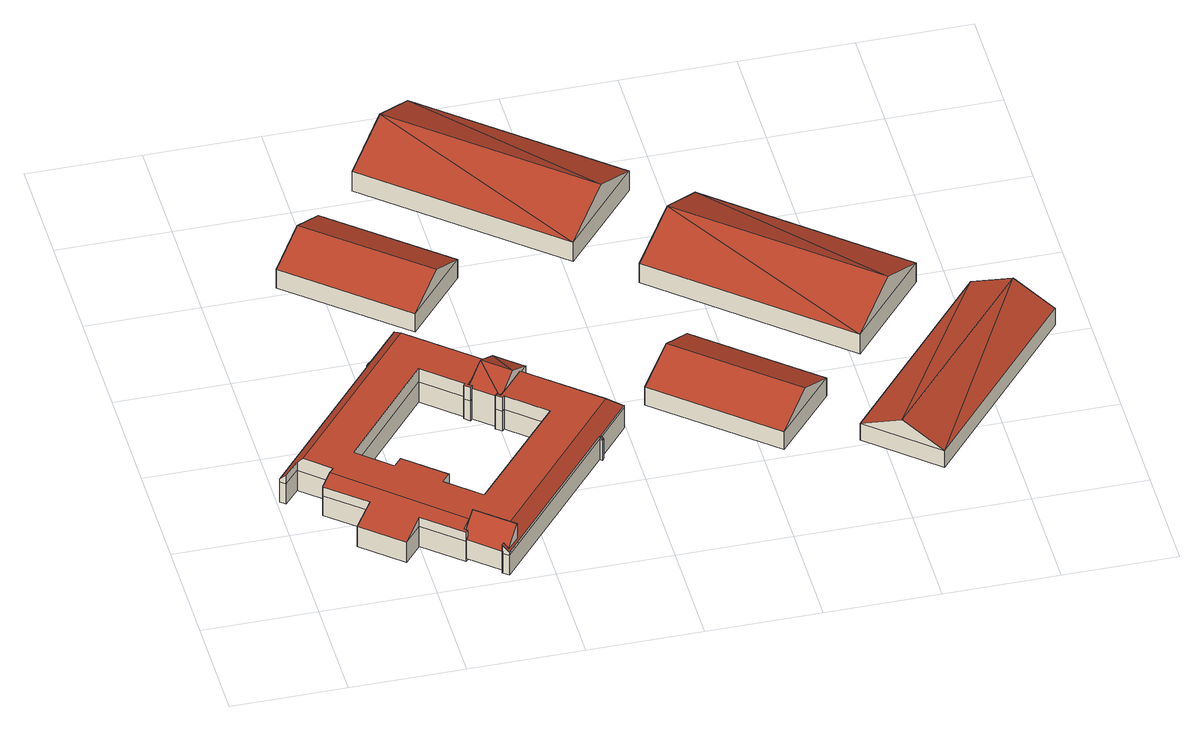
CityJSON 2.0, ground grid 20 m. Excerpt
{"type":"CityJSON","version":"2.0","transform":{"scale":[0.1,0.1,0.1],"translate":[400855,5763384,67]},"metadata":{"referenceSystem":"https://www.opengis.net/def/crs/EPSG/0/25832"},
"CityObjects":{
"building1":{"type":"Building","attributes":{"Gemeindeschluessel":"05515000","Geometrietyp2DReferenz":"3000","function":"51009_1610","roofType":"2100","measuredHeight":7.61},"geometry":[{"type":"Solid","lod":"2","boundaries":[[[[0,1,2,3]],[[4,5,1,0]],[[6,7,5,4]],[[8,9,7,6]],[[10,11,9,8]],[[12,13,11,10]],[[14,15,13,12]],[[3,2,15,14]],[[12,10,8,6,4,0,3,14]],[[1,5,7,9,11,13,15,2]]]],"semantics":{"surfaces":[{"type":"WallSurface"},{"type":"RoofSurface"},{"type":"GroundSurface"}],"values":[[0,0,0,0,0,0,0,0,1,2]]}}]},
"building2":{"type":"Building","attributes":{"Gemeindeschluessel":"05515000","Geometrietyp2DReferenz":"3000","function":"31001_1000"},"address":[{"country":"Germany","locality":"Münster","thoroughfareNumber":"17","thoroughfareName":"Vorbergs Hügel"}],"children":["building2-1","building2-2"]},
"building2-1":{"type":"BuildingPart","attributes":{"roofType":"3100","measuredHeight":8.89},"parents":["building2"],"geometry":[{"type":"Solid","lod":"2","boundaries":[[[[16,17,18,19,20,21]],[[22,23,24,25,26,27]],[[28,29,30,31]],[[32,33,16,21,31,30]],[[22,27,34,29,35]],[[30,29,34]],[[18,36,37,25,24,38,39,19]],[[36,18,17,40]],[[17,16,33,40]],[[41,34,42]],[[37,36,40,43]],[[40,33,41,42,43]],[[43,42,34,27,26]],[[25,37,43,26]],[[23,22,35,44,45]],[[38,24,23,45]],[[35,46,44]],[[39,38,45,47]],[[45,44,46,31,47]],[[19,39,47,20]],[[47,31,21,20]],[[28,48,46,35,29]],[[28,31,46,48]],[[30,34,41,49,32]],[[32,49,41,33]]]],"semantics":{"surfaces":[{"type":"WallSurface"},{"type":"RoofSurface"},{"type":"GroundSurface"},{"type":"ClosureSurface"}],"values":[[0,0,1,1,1,1,2,3,3,0,3,3,0,3,0,3,0,3,3,3,3,0,3,0,3]]}}]},
"building2-2":{"type":"BuildingPart","attributes":{"roofType":"5000","measuredHeight":7.14},"parents":["building2"],"geometry":[{"type":"Solid","lod":"2","boundaries":[[[[50,51,52,53]],[[54,55,51,50]],[[56,57,55,54]],[[58,59,57,56]],[[60,61,59,58]],[[62,63,61,60]],[[64,65,63,62]],[[66,67,65,64]],[[68,69,67,66]],[[70,71,69,68]],[[72,73,71,70]],[[74,75,73,72]],[[76,77,75,74]],[[78,79,77,76]],[[80,81,79,78]],[[82,83,81,80]],[[84,85,83,82]],[[86,87,85,84]],[[88,89,87,86]],[[90,91,89,88]],[[92,93,91,90]],[[94,95,93,92]],[[96,97,95,94]],[[98,99,97,96]],[[26,25,99,98]],[[100,101,18,17]],[[102,103,101,100]],[[104,105,103,102]],[[106,107,105,104]],[[108,109,107,106]],[[110,111,109,108]],[[112,113,111,110]],[[114,115,113,112]],[[116,117,115,114]],[[118,119,117,116]],[[120,121,119,118]],[[122,123,121,120]],[[124,125,123,122]],[[126,127,125,124]],[[20,19,127,126]],[[128,129,24,23]],[[130,131,129,128]],[[132,133,131,130]],[[134,135,133,132]],[[136,137,135,134]],[[138,139,137,136]],[[140,141,139,138]],[[142,143,141,140]],[[144,145,143,142]],[[53,52,145,144]],[[146,88,86,147,148,149,150,151,152,153]],[[96,154,153,152,49,41,42,155,98]],[[156,130,128,157,44,46,48,158,159]],[[160,161,159,158,162,163,12,164,165,166,167,140,138]],[[168,169,170,171,172,173,174,70,68,175]],[[176,177,178,179,180,181,182,183,184,185,186,187,188,32,49,152,151,189,172,171,190,162,158,48,28,191,192,193,194,195]],[[195,194,124,122]],[[194,193,126,124]],[[193,192,21,20,126]],[[163,162,190,58,56]],[[190,171,170,60,58]],[[189,151,150,78,76]],[[173,172,189,76,74]],[[16,187,186,100,17]],[[186,185,102,100]],[[185,184,104,102]],[[184,183,106,104]],[[183,182,108,106]],[[182,181,110,108]],[[181,180,112,110]],[[180,179,114,112]],[[179,178,116,114]],[[178,177,118,116]],[[177,176,120,118]],[[176,195,122,120]],[[174,173,74,72]],[[174,72,70]],[[170,169,62,60]],[[169,168,64,62]],[[168,175,66,64]],[[167,166,144,142]],[[167,142,140]],[[166,165,53,144]],[[165,164,50,53]],[[164,12,54,50]],[[12,163,56,54]],[[161,160,136,134]],[[156,159,161,134,132]],[[160,138,136]],[[44,157,23,45]],[[157,128,23]],[[156,132,130]],[[155,42,43,26]],[[155,26,98]],[[154,96,94]],[[153,154,94,92]],[[175,68,66]],[[150,149,80,78]],[[149,148,82,80]],[[148,147,84,82]],[[147,86,84]],[[146,90,88]],[[146,153,92,90]],[[51,55,57,59,61,63,65,67,69,71,73,75,77,79,81,83,85,87,89,91,93,95,97,99,25,37,36,18,101,103,105,107,109,111,113,115,117,119,121,123,125,127,19,39,38,24,129,131,133,135,137,139,141,143,145,52]],[[25,26,43,37]],[[37,43,40,36]],[[36,40,17,18]],[[19,20,47,39]],[[39,47,45,38]],[[38,45,23,24]],[[31,21,192,191]],[[21,31,47,20]],[[31,191,28]],[[31,46,44,45,47]],[[46,31,28,48]],[[16,33,188,187]],[[33,16,17,40]],[[32,188,33]],[[42,41,33,40,43]],[[41,49,32,33]]]],"semantics":{"surfaces":[{"type":"WallSurface"},{"type":"RoofSurface"},{"type":"GroundSurface"},{"type":"ClosureSurface"}],"values":[[0,0,0,0,0,0,0,0,0,0,0,0,0,0,0,0,0,0,0,0,0,0,0,0,0,0,0,0,0,0,0,0,0,0,0,0,0,0,0,0,0,0,0,0,0,0,0,0,0,0,1,1,1,1,1,1,0,0,0,0,0,0,0,0,0,0,0,0,0,0,0,0,0,0,0,0,0,0,0,0,0,0,0,0,0,0,0,0,0,0,0,0,0,0,0,0,0,0,0,0,0,0,0,2,3,3,3,3,3,3,0,3,0,3,3,0,3,0,3,3]]}}]},
"building3":{"type":"Building","attributes":{"Gemeindeschluessel":"05515000","Geometrietyp2DReferenz":"3000","function":"31001_2700","roofType":"3100","measuredHeight":7.46},"geometry":[{"type":"Solid","lod":"2","boundaries":[[[[196,197,198,199]],[[200,201,197,196]],[[202,203,201,200]],[[199,198,203,202]],[[196,204,200]],[[202,205,199]],[[199,205,204,196]],[[200,204,205,202]],[[197,201,203,198]]]],"semantics":{"surfaces":[{"type":"WallSurface"},{"type":"RoofSurface"},{"type":"GroundSurface"}],"values":[[0,0,0,0,0,0,1,1,2]]}}]},
"building4":{"type":"Building","attributes":{"Gemeindeschluessel":"05515000","Geometrietyp2DReferenz":"3000","function":"31001_2700","roofType":"3100","measuredHeight":8.74},"geometry":[{"type":"Solid","lod":"2","boundaries":[[[[206,207,208,209]],[[210,211,207,206]],[[212,213,211,210]],[[209,208,213,212]],[[206,214,210]],[[212,215,209]],[[214,206,209]],[[209,215,214]],[[210,214,215]],[[215,212,210]],[[207,211,213,208]]]],"semantics":{"surfaces":[{"type":"WallSurface"},{"type":"RoofSurface"},{"type":"GroundSurface"}],"values":[[0,0,0,0,0,0,1,1,1,1,2]]}}]},
"building5":{"type":"Building","attributes":{"Gemeindeschluessel":"05515000","Geometrietyp2DReferenz":"3000","function":"31001_2700","roofType":"3100","measuredHeight":7.43},"geometry":[{"type":"Solid","lod":"2","boundaries":[[[[216,217,218,219]],[[220,221,217,216]],[[222,223,221,220]],[[219,218,223,222]],[[216,224,220]],[[222,225,219]],[[219,225,224,216]],[[220,224,225,222]],[[217,221,223,218]]]],"semantics":{"surfaces":[{"type":"WallSurface"},{"type":"RoofSurface"},{"type":"GroundSurface"}],"values":[[0,0,0,0,0,0,1,1,2]]}}]},
"building6":{"type":"Building","attributes":{"Gemeindeschluessel":"05515000","Geometrietyp2DReferenz":"3000","function":"31001_2700","roofType":"3100","measuredHeight":8.78},"geometry":[{"type":"Solid","lod":"2","boundaries":[[[[226,227,228,229]],[[230,231,227,226]],[[232,233,231,230]],[[229,228,233,232]],[[226,234,230]],[[232,235,229]],[[229,235,234]],[[234,226,229]],[[235,232,230]],[[230,234,235]],[[227,231,233,228]]]],"semantics":{"surfaces":[{"type":"WallSurface"},{"type":"RoofSurface"},{"type":"GroundSurface"}],"values":[[0,0,0,0,0,0,1,1,1,1,2]]}}]},
"building7":{"type":"Building","attributes":{"Gemeindeschluessel":"05515000","Geometrietyp2DReferenz":"3000","function":"31001_2700","roofType":"3100","measuredHeight":7.11},"geometry":[{"type":"Solid","lod":"2","boundaries":[[[[236,237,238,239]],[[240,241,237,236]],[[242,243,241,240]],[[239,238,243,242]],[[236,244,240]],[[242,245,239]],[[245,244,236]],[[236,239,245]],[[242,240,244]],[[244,245,242]],[[237,241,243,238]]]],"semantics":{"surfaces":[{"type":"WallSurface"},{"type":"RoofSurface"},{"type":"GroundSurface"}],"values":[[0,0,0,0,0,0,1,1,1,1,2]]}}]}
},
"vertices":[
[262,55,58],[262,55,18],[312,12,18],[312,12,58],[265,58,63],[265,58,18],[260,63,63],[260,63,18],[280,86,94],[280,86,18],[342,33,94],[342,33,18],[322,10,63],[322,10,18],[315,16,63],[315,16,18],
[358,406,77],[358,406,54],[358,406,12],[393,376,12],[393,376,54],[393,376,77],[451,445,77],[451,445,54],[451,445,12],[417,474,12],[417,474,54],[417,474,77],[406,380,83],[427,406,101],[382,445,101],[398,371,77],[360,419,83],[352,410,77],[411,479,77],[457,440,77],[352,410,12],[411,479,12],[457,440,12],[398,371,12],[352,410,54],[401,467,77],[411,479,60],[411,479,54],[457,440,60],[457,440,54],[447,428,77],[398,371,54],[443,424,83],[397,462,83],
[315,16,54],[315,16,12],[312,12,12],[312,12,54],[322,10,54],[322,10,12],[342,33,54],[342,33,12],[280,86,54],[280,86,12],[260,63,54],[260,63,12],[265,58,54],[265,58,12],[262,55,54],[262,55,12],[196,111,54],[196,111,12],[167,76,54],[167,76,12],[98,135,54],[98,135,12],[128,169,54],[128,169,12],[62,225,54],[62,225,12],[87,254,54],[87,254,12],[37,297,54],[37,297,12],[11,268,54],[11,268,12],[2,276,54],[2,276,12],[216,528,54],[216,528,12],[212,531,54],[212,531,12],[215,535,54],[215,535,12],[219,532,54],[219,532,12],[274,596,54],[274,596,12],[406,483,54],[406,483,12],[410,487,54],[410,487,12],[420,478,54],[420,478,12],[355,402,54],[355,402,12],[345,410,54],[345,410,12],[348,414,54],[348,414,12],[284,469,54],[284,469,12],[129,286,54],[129,286,12],[186,237,54],[186,237,12],[200,253,54],[200,253,12],[268,195,54],[268,195,12],[254,179,54],[254,179,12],[311,131,54],[311,131,12],[467,313,54],[467,313,12],[403,368,54],[403,368,12],[399,364,54],[399,364,12],[389,372,54],[389,372,12],[455,449,54],[455,449,12],[465,440,54],[465,440,12],[461,436,54],[461,436,12],[594,324,54],[594,324,12],[539,259,54],[539,259,12],[543,256,54],[543,256,12],[540,252,54],[540,252,12],[536,256,54],[536,256,12],[322,4,54],[322,4,12],[219,532,60],[216,528,60],[2,276,60],[11,268,72],[37,297,72],[45,290,84],[278,563,84],[274,596,60],[406,483,60],[417,474,60],[461,436,60],[451,445,60],[563,322,82],[593,324,60],[539,259,60],[594,324,60],[328,45,82],[342,33,63],[315,16,72],[312,12,72],[322,4,60],[536,256,60],[262,55,73],[265,58,75],[260,63,75],[272,77,82],[79,245,84],[62,225,73],[128,169,73],[196,111,73],[467,313,82],[311,131,82],[254,179,83],[268,195,83],[200,253,83],[186,237,83],[129,286,83],[284,469,83],[348,414,83],[345,410,83],[355,402,83],[358,406,83],[352,410,83],[87,254,84],[280,86,82],[398,371,83],[393,376,83],[389,372,83],[399,364,83],[403,368,83],
[424,772,42],[424,772,3],[230,936,3],[230,936,42],[324,654,42],[324,654,3],[130,818,42],[130,818,3],[374,713,78],[180,877,78],
[750,923,43],[750,923,2],[442,1185,2],[442,1185,43],[618,768,43],[618,768,2],[310,1030,43],[310,1030,2],[684,846,90],[376,1107,90],
[937,334,42],[937,334,4],[743,499,4],[743,499,42],[837,217,42],[837,217,4],[643,382,42],[643,382,4],[887,275,78],[693,440,78],
[710,690,43],[710,690,2],[1017,427,2],[1017,427,43],[842,845,43],[842,845,2],[1149,583,43],[1149,583,2],[776,767,90],[1083,505,90],
[1225,518,41],[1225,518,6],[963,209,6],[963,209,41],[1343,418,41],[1343,418,6],[1080,108,41],[1080,108,6],[1284,468,77],[1021,159,77]
]}
